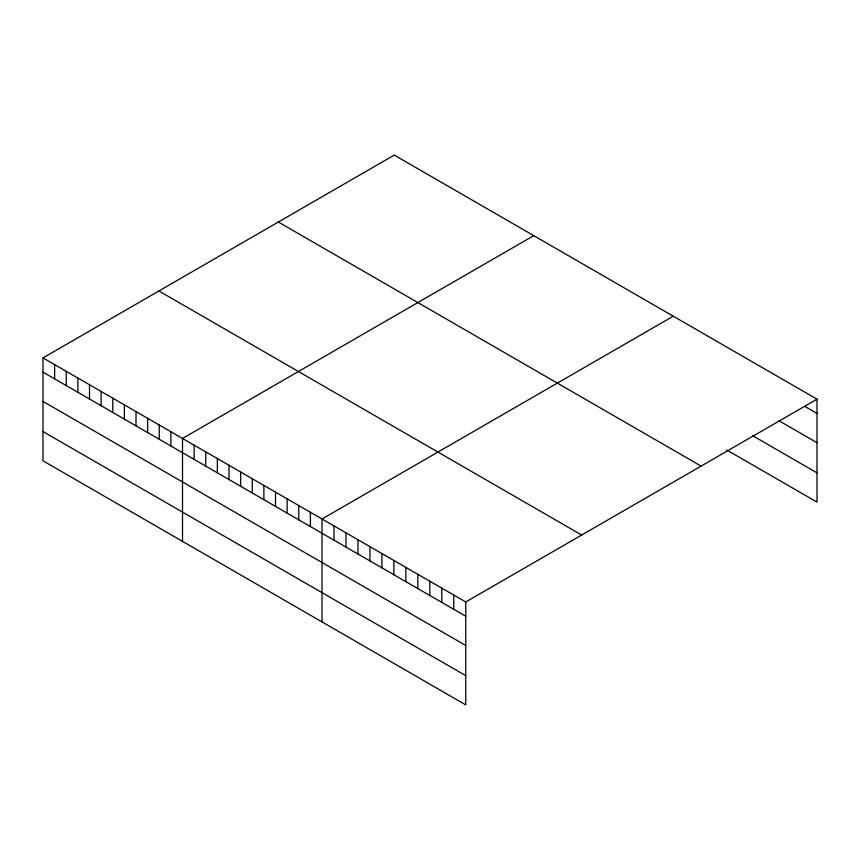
<?xml version="1.0" encoding="UTF-8"?>
<svg xmlns="http://www.w3.org/2000/svg" width="860" height="860" viewBox="0 0 860 860"><rect width="100%" height="100%" fill="white"/><g stroke="black" fill="none" stroke-linecap="round" stroke-linejoin="round"><path stroke-width="1.29" d="M43 357.9L465.754 601.968L465.754 704.899L43 460.82L43 357.9L394.245 155.101L817 399.18L817 502.1L726.625 449.93M533.759 235.651L182.513 438.439L182.513 541.37M673.262 316.19L322.016 518.988L322.016 621.909M465.754 601.968L817 399.18M805.024 406.522L817 413.434M778.891 420.69L817 442.696M752.758 435.751L817 472.849M278.339 222.02L701.093 466.098M158.906 290.97L581.661 535.049M43 372.154L465.754 616.233M43 401.416L465.754 645.484M43 431.559L465.754 675.637M453.779 595.055L453.779 609.31M441.793 588.143L441.793 602.398M429.817 581.22L429.817 595.486M417.842 574.308L417.842 588.562M405.866 567.396L405.866 581.65M393.88 560.473L393.88 574.738M381.904 553.561L381.904 567.815M369.929 546.648L369.929 560.903M357.954 539.725L357.954 553.99M345.978 532.813L345.978 547.078M333.992 525.901L333.992 540.155M310.395 512.27L310.395 526.535M298.764 505.562L298.764 519.816M287.143 498.843L287.143 513.108M275.512 492.135L275.512 506.389M263.891 485.427L263.891 499.681M252.259 478.708L252.259 492.973M240.639 472L240.639 486.255M229.007 465.292L229.007 479.547M217.386 458.573L217.386 472.839M205.755 451.865L205.755 466.12M194.134 445.147L194.134 459.412M170.882 431.731L170.882 445.985M159.261 425.012L159.261 439.277M147.63 418.304L147.63 432.558M136.009 411.596L136.009 425.85M124.377 404.877L124.377 419.142M112.757 398.169L112.757 412.424M101.125 391.45L101.125 405.716M89.505 384.742L89.505 398.997M77.873 378.035L77.873 392.289M66.252 371.316L66.252 385.581M54.621 364.608L54.621 378.862"/></g></svg>
